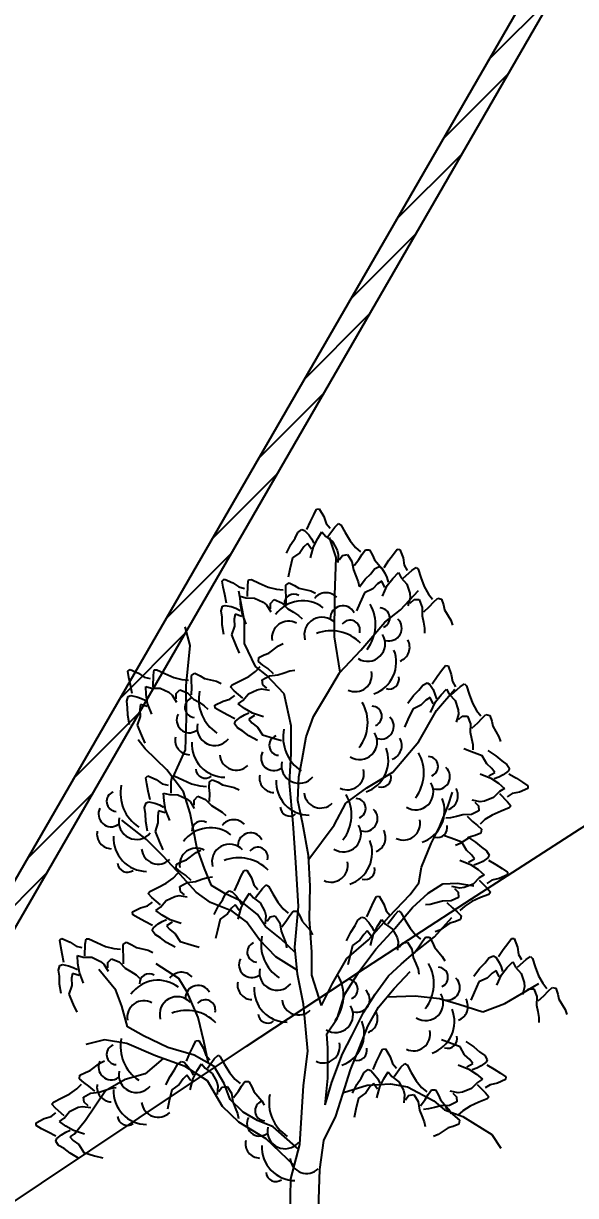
# Model space of a CAD drawing. Header units: millimetres. Extents: x 524954 to 526204, y 9523489 to 9524010.
# Drawn here: x 526016.75 to 526022.53, y 9523914.18 to 9523926.45 of the extents above; entities that cross this region are included whole.
import ezdxf

# ---------------------------------------------------------------- set-up
doc = ezdxf.new("R2010")
doc.units = ezdxf.units.MM
doc.linetypes.add('ACAD_ISO12W100', pattern=[21, 12, -3, 0, -3, 0, -3])
doc.linetypes.add('CACHE2', pattern=[4.7625, 3.175, -1.5875])
for name, color, linetype in [('Arbre', 34, 'ACAD_ISO12W100'), ('Cloture', 7, 'Continuous'), ('CN_10_00', 1, 'Continuous'), ('Murs', 1, 'Continuous'), ('Toponomie', 7, 'CACHE2')]:
    doc.layers.add(name, color=color, linetype=linetype)
doc.styles.get("Standard").update_dxf_attribs({"font": 'arial.ttf'})

# ---------------------------------------------------------------- blocks, each defined once
blk = doc.blocks.new('v088')
at = {"color": 3, "linetype": 'Continuous'}
for p, q in [((-0.069, 12.224), (-0.024, 12.318)), ((-0.024, 12.318), (0.016, 12.396)), ((0.016, 12.396), (0.055, 12.4)), ((0.055, 12.4), (0.118, 12.291)), ((0.118, 12.291), (0.152, 12.195)), ((-0.243, 12.069), (-0.188, 12.111)), ((-0.188, 12.111), (-0.15, 12.099)), ((-0.118, 12.113), (-0.069, 12.224)), ((0.152, 12.195), (0.207, 12.131)), ((0.175, 12.015), (0.272, 12.144)), ((0.272, 12.144), (0.324, 12.197)), ((0.324, 12.197), (0.356, 12.175)), ((0.356, 12.175), (0.415, 12.069)), ((-0.344, 11.901), (-0.283, 11.991)), ((-0.283, 11.991), (-0.243, 12.069)), ((-0.15, 12.099), (-0.092, 12.035)), ((-0.092, 12.035), (-0.054, 11.98)), ((-0.054, 11.98), (-0.022, 11.919)), ((-0.025, 11.872), (0.032, 11.984)), ((0.032, 11.984), (0.092, 12.078)), ((0.092, 12.078), (0.144, 12.013)), ((0.144, 12.013), (0.24, 11.942)), ((0.415, 12.069), (0.484, 11.953)), ((0.484, 11.953), (0.56, 11.862)), ((-0.403, 11.78), (-0.344, 11.901)), ((-0.217, 11.788), (-0.32, 11.714)), ((-0.162, 11.869), (-0.217, 11.788)), ((-0.112, 11.918), (-0.162, 11.869)), ((-0.054, 11.839), (-0.112, 11.918)), ((-0.066, 11.715), (-0.025, 11.872)), ((0.24, 11.942), (0.305, 11.825)), ((0.305, 11.825), (0.32, 11.765)), ((0.56, 11.862), (0.63, 11.801)), ((0.653, 11.766), (0.699, 11.829)), ((0.699, 11.829), (0.754, 11.828)), ((0.754, 11.828), (0.796, 11.754)), ((1.089, 11.768), (1.142, 11.837)), ((1.142, 11.837), (1.181, 11.833)), ((1.181, 11.833), (1.223, 11.714)), ((-0.32, 11.714), (-0.357, 11.558)), ((0.32, 11.765), (0.311, 11.65)), ((0.334, 11.69), (0.378, 11.749)), ((0.378, 11.749), (0.45, 11.762)), ((0.45, 11.762), (0.511, 11.664)), ((0.511, 11.664), (0.53, 11.547)), ((0.542, 11.608), (0.608, 11.694)), ((0.608, 11.694), (0.653, 11.766)), ((0.796, 11.754), (0.824, 11.689)), ((0.824, 11.689), (0.934, 11.561)), ((0.958, 11.583), (1.027, 11.683)), ((1.027, 11.683), (1.089, 11.768)), ((1.223, 11.714), (1.239, 11.614)), ((-0.357, 11.558), (-0.382, 11.444)), ((0.53, 11.547), (0.565, 11.463)), ((0.565, 11.463), (0.596, 11.383)), ((0.696, 11.418), (0.773, 11.494)), ((0.773, 11.494), (0.827, 11.564)), ((0.827, 11.564), (0.889, 11.595)), ((0.889, 11.595), (0.923, 11.575)), ((0.923, 11.575), (0.969, 11.502)), ((0.934, 11.561), (0.97, 11.497)), ((0.969, 11.502), (0.996, 11.441)), ((1.081, 11.429), (1.158, 11.51)), ((1.158, 11.51), (1.196, 11.437)), ((1.227, 11.433), (1.346, 11.541)), ((1.239, 11.614), (1.281, 11.541)), ((1.346, 11.541), (1.408, 11.583)), ((1.408, 11.583), (1.435, 11.556)), ((1.435, 11.556), (1.473, 11.441)), ((-1.299, 11.392), (-1.27, 11.417)), ((-1.285, 11.305), (-1.299, 11.392)), ((-1.266, 11.203), (-1.285, 11.305)), ((-1.27, 11.417), (-1.154, 11.366)), ((-1.154, 11.366), (-1.07, 11.309)), ((-1.07, 11.309), (-0.988, 11.29)), ((-0.947, 11.176), (-0.943, 11.337)), ((-0.943, 11.337), (-0.932, 11.411)), ((-0.932, 11.411), (-0.894, 11.412)), ((-0.894, 11.412), (-0.784, 11.361)), ((-0.784, 11.361), (-0.66, 11.307)), ((-0.66, 11.307), (-0.544, 11.278)), ((-0.413, 11.333), (-0.367, 11.365)), ((-0.413, 11.254), (-0.413, 11.333)), ((-0.367, 11.365), (-0.29, 11.329)), ((-0.29, 11.329), (-0.229, 11.292)), ((-0.229, 11.292), (-0.065, 11.254)), ((0.596, 11.383), (0.609, 11.315)), ((0.615, 11.31), (0.696, 11.418)), ((0.869, 11.352), (0.8, 11.283)), ((0.927, 11.391), (0.869, 11.352)), ((0.969, 11.302), (0.927, 11.391)), ((0.935, 11.183), (1.004, 11.329)), ((0.996, 11.441), (1.016, 11.375)), ((1.004, 11.329), (1.081, 11.429)), ((1.196, 11.437), (1.277, 11.348)), ((1.277, 11.348), (1.319, 11.221)), ((1.473, 11.441), (1.519, 11.314)), ((1.519, 11.314), (1.577, 11.21)), ((-1.241, 11.084), (-1.266, 11.203)), ((-1.05, 11.179), (-0.971, 11.157)), ((-1.044, 11.067), (-1.05, 11.179)), ((-0.971, 11.157), (-0.851, 11.155)), ((-0.851, 11.155), (-0.73, 11.098)), ((-0.626, 11.08), (-0.576, 11.133)), ((-0.576, 11.133), (-0.468, 11.09)), ((-0.544, 11.278), (-0.452, 11.27)), ((-0.408, 11.17), (-0.413, 11.254)), ((-0.41, 11.061), (-0.408, 11.17)), ((-0.065, 11.254), (0.001, 11.223)), ((0.685, 11.229), (0.619, 11.083)), ((0.8, 11.283), (0.685, 11.229)), ((1.323, 11.16), (1.292, 11.048)), ((1.319, 11.221), (1.323, 11.16)), ((1.323, 11.083), (1.377, 11.133)), ((1.377, 11.133), (1.45, 11.133)), ((1.45, 11.133), (1.492, 11.025)), ((1.577, 11.21), (1.635, 11.137)), ((1.65, 11.098), (1.708, 11.152)), ((1.708, 11.152), (1.762, 11.141)), ((1.762, 11.141), (1.789, 11.06)), ((-1.317, 10.975), (-1.297, 11.041)), ((-1.303, 10.889), (-1.317, 10.975)), ((-1.297, 11.041), (-1.259, 11.053)), ((-1.259, 11.053), (-1.174, 11.037)), ((-1.174, 11.037), (-1.111, 11.014)), ((-1.111, 11.014), (-1.05, 10.983)), ((-1.024, 10.943), (-1.044, 11.067)), ((-0.73, 11.098), (-0.682, 11.059)), ((-0.682, 11.059), (-0.622, 10.96)), ((-0.626, 11.006), (-0.626, 11.08)), ((-0.468, 11.09), (-0.384, 11.005)), ((-0.384, 11.005), (-0.307, 10.958)), ((0.619, 11.083), (0.573, 10.975)), ((1.492, 11.025), (1.489, 10.906)), ((1.512, 10.964), (1.592, 11.037)), ((1.592, 11.037), (1.65, 11.098)), ((1.789, 11.06), (1.804, 10.991)), ((1.804, 10.991), (1.889, 10.844)), ((-1.3, 10.78), (-1.303, 10.889)), ((-1.122, 10.929), (-1.134, 10.861)), ((-1.134, 10.861), (-1.131, 10.763)), ((-1.029, 10.899), (-1.122, 10.929)), ((-0.966, 10.792), (-1.024, 10.943)), ((-0.307, 10.958), (-0.234, 10.911)), ((-0.234, 10.911), (-0.184, 10.864)), ((1.489, 10.906), (1.508, 10.818)), ((1.508, 10.818), (1.523, 10.733)), ((1.889, 10.844), (1.912, 10.775)), ((-1.277, 10.647), (-1.3, 10.78)), ((-1.131, 10.763), (-1.171, 10.642)), ((-1.171, 10.642), (-1.109, 10.494)), ((1.523, 10.733), (1.523, 10.664)), ((-1.109, 10.494), (-1.063, 10.387)), ((-0.648, 10.385), (-0.514, 10.488)), ((-0.514, 10.488), (-0.448, 10.519)), ((-0.796, 10.268), (-0.791, 10.323)), ((-0.791, 10.323), (-0.715, 10.36)), ((-0.715, 10.36), (-0.648, 10.385)), ((-2.616, 10.132), (-2.587, 10.158)), ((-2.587, 10.158), (-2.471, 10.107)), ((-2.261, 10.077), (-2.249, 10.151)), ((-2.249, 10.151), (-2.211, 10.152)), ((-2.211, 10.152), (-2.101, 10.101)), ((-0.836, 10.131), (-0.771, 10.198)), ((-0.735, 10.218), (-0.796, 10.268)), ((-0.666, 10.169), (-0.735, 10.218)), ((-0.583, 10.098), (-0.666, 10.169)), ((-0.356, 10.14), (-0.287, 10.149)), ((1.762, 10.142), (1.816, 10.212)), ((1.816, 10.212), (1.854, 10.208)), ((1.854, 10.208), (1.896, 10.089)), ((-2.603, 10.046), (-2.616, 10.132)), ((-2.583, 9.943), (-2.603, 10.046)), ((-2.471, 10.107), (-2.388, 10.049)), ((-2.388, 10.049), (-2.306, 10.03)), ((-2.264, 9.917), (-2.261, 10.077)), ((-2.101, 10.101), (-1.977, 10.047)), ((-1.977, 10.047), (-1.862, 10.018)), ((-1.862, 10.018), (-1.769, 10.01)), ((-1.731, 9.995), (-1.73, 10.074)), ((-1.725, 9.911), (-1.731, 9.995)), ((-1.73, 10.074), (-1.685, 10.105)), ((-1.685, 10.105), (-1.608, 10.069)), ((-1.608, 10.069), (-1.547, 10.033)), ((-1.547, 10.033), (-1.382, 9.994)), ((-1.382, 9.994), (-1.316, 9.963)), ((-1.161, 9.945), (-1.051, 9.998)), ((-1.051, 9.998), (-0.931, 10.06)), ((-0.931, 10.06), (-0.836, 10.131)), ((-0.743, 10.015), (-0.642, 10.071)), ((-0.734, 9.943), (-0.743, 10.015)), ((-0.642, 10.071), (-0.523, 10.083)), ((-0.523, 10.083), (-0.438, 10.113)), ((-0.438, 10.113), (-0.356, 10.14)), ((1.631, 9.958), (1.7, 10.058)), ((1.7, 10.058), (1.762, 10.142)), ((1.896, 10.089), (1.912, 9.989)), ((1.912, 9.989), (1.954, 9.915)), ((-2.558, 9.824), (-2.583, 9.943)), ((-2.368, 9.919), (-2.288, 9.897)), ((-2.362, 9.808), (-2.368, 9.919)), ((-2.288, 9.897), (-2.168, 9.895)), ((-2.168, 9.895), (-2.047, 9.839)), ((-2.047, 9.839), (-2, 9.799)), ((-1.944, 9.746), (-1.943, 9.82)), ((-1.943, 9.82), (-1.893, 9.873)), ((-1.893, 9.873), (-1.786, 9.83)), ((-1.786, 9.83), (-1.702, 9.745)), ((-1.728, 9.802), (-1.725, 9.911)), ((-1.184, 9.915), (-1.161, 9.945)), ((-1.134, 9.859), (-1.184, 9.915)), ((-1.012, 9.755), (-1.134, 9.859)), ((-0.934, 9.816), (-0.814, 9.874)), ((-0.814, 9.874), (-0.753, 9.886)), ((-0.753, 9.886), (-0.639, 9.87)), ((-0.677, 9.896), (-0.734, 9.943)), ((1.369, 9.792), (1.446, 9.869)), ((1.446, 9.869), (1.5, 9.939)), ((1.5, 9.939), (1.562, 9.969)), ((1.562, 9.969), (1.596, 9.95)), ((1.596, 9.95), (1.643, 9.877)), ((1.643, 9.877), (1.669, 9.815)), ((1.754, 9.804), (1.831, 9.885)), ((1.831, 9.885), (1.869, 9.812)), ((1.9, 9.808), (2.019, 9.915)), ((2.019, 9.915), (2.081, 9.958)), ((2.081, 9.958), (2.108, 9.931)), ((2.108, 9.931), (2.146, 9.815)), ((-2.634, 9.715), (-2.614, 9.781)), ((-2.621, 9.629), (-2.634, 9.715)), ((-2.614, 9.781), (-2.576, 9.793)), ((-2.576, 9.793), (-2.492, 9.777)), ((-2.492, 9.777), (-2.428, 9.754)), ((-2.439, 9.669), (-2.451, 9.601)), ((-2.346, 9.639), (-2.439, 9.669)), ((-2.428, 9.754), (-2.368, 9.723)), ((-2.342, 9.683), (-2.362, 9.808)), ((-2.283, 9.532), (-2.342, 9.683)), ((-2, 9.799), (-1.94, 9.7)), ((-1.702, 9.745), (-1.624, 9.699)), ((-1.624, 9.699), (-1.552, 9.652)), ((-1.402, 9.657), (-1.289, 9.715)), ((-1.401, 9.619), (-1.402, 9.657)), ((-1.289, 9.715), (-1.192, 9.743)), ((-1.192, 9.743), (-1.125, 9.794)), ((-1.079, 9.676), (-1.011, 9.724)), ((-0.989, 9.611), (-1.079, 9.676)), ((-1.011, 9.724), (-0.934, 9.816)), ((1.289, 9.685), (1.369, 9.792)), ((1.473, 9.658), (1.358, 9.604)), ((1.542, 9.727), (1.473, 9.658)), ((1.6, 9.765), (1.542, 9.727)), ((1.643, 9.677), (1.6, 9.765)), ((1.608, 9.558), (1.677, 9.704)), ((1.669, 9.815), (1.689, 9.75)), ((1.677, 9.704), (1.754, 9.804)), ((1.869, 9.812), (1.95, 9.723)), ((1.95, 9.723), (1.993, 9.596)), ((2.146, 9.815), (2.193, 9.689)), ((2.193, 9.689), (2.25, 9.585)), ((-2.617, 9.52), (-2.621, 9.629)), ((-2.595, 9.387), (-2.617, 9.52)), ((-2.448, 9.503), (-2.488, 9.382)), ((-2.451, 9.601), (-2.448, 9.503)), ((-1.552, 9.652), (-1.502, 9.604)), ((-1.325, 9.574), (-1.401, 9.619)), ((-1.233, 9.524), (-1.325, 9.574)), ((-1.125, 9.469), (-1.233, 9.524)), ((-1.047, 9.49), (-0.989, 9.525)), ((-0.88, 9.547), (-0.989, 9.611)), ((-0.989, 9.525), (-0.927, 9.553)), ((-0.848, 9.516), (-0.931, 9.463)), ((-0.726, 9.498), (-0.88, 9.547)), ((1.358, 9.604), (1.292, 9.458)), ((1.996, 9.535), (1.966, 9.423)), ((1.993, 9.596), (1.996, 9.535)), ((1.996, 9.458), (2.05, 9.508)), ((2.05, 9.508), (2.123, 9.508)), ((2.123, 9.508), (2.166, 9.4)), ((2.25, 9.585), (2.308, 9.512)), ((2.323, 9.473), (2.381, 9.527)), ((2.381, 9.527), (2.435, 9.515)), ((2.435, 9.515), (2.462, 9.435)), ((-2.488, 9.382), (-2.427, 9.234)), ((-1.128, 9.398), (-1.113, 9.435)), ((-1.089, 9.341), (-1.128, 9.398)), ((-1.113, 9.435), (-1.047, 9.49)), ((-1.014, 9.297), (-1.089, 9.341)), ((-0.931, 9.463), (-0.885, 9.411)), ((-0.885, 9.411), (-0.807, 9.351)), ((-0.807, 9.351), (-0.739, 9.244)), ((1.292, 9.458), (1.246, 9.35)), ((2.166, 9.4), (2.162, 9.281)), ((2.185, 9.338), (2.266, 9.412)), ((2.266, 9.412), (2.323, 9.473)), ((2.462, 9.435), (2.477, 9.365)), ((2.477, 9.365), (2.562, 9.219)), ((-2.427, 9.234), (-2.38, 9.127)), ((-0.927, 9.231), (-1.014, 9.297)), ((-0.81, 9.165), (-0.927, 9.231)), ((-0.739, 9.244), (-0.586, 9.198)), ((-0.586, 9.198), (-0.473, 9.166)), ((2.162, 9.281), (2.181, 9.192)), ((2.181, 9.192), (2.196, 9.108)), ((2.562, 9.219), (2.585, 9.15)), ((2.18, 9.009), (2.07, 9.048)), ((2.33, 8.953), (2.18, 9.009)), ((2.196, 9.108), (2.196, 9.038)), ((2.406, 9.027), (2.519, 8.953)), ((2.391, 8.841), (2.33, 8.953)), ((2.465, 8.776), (2.391, 8.841)), ((2.519, 8.953), (2.601, 8.881)), ((2.601, 8.881), (2.673, 8.832)), ((2.3, 8.701), (2.45, 8.641)), ((2.421, 8.673), (2.507, 8.721)), ((2.507, 8.721), (2.465, 8.776)), ((2.621, 8.686), (2.561, 8.655)), ((2.691, 8.737), (2.621, 8.686)), ((2.673, 8.832), (2.708, 8.773)), ((2.708, 8.773), (2.691, 8.737)), ((2.701, 8.703), (2.805, 8.64)), ((-2.366, 8.647), (-2.337, 8.672)), ((-2.353, 8.56), (-2.366, 8.647)), ((-2.333, 8.457), (-2.353, 8.56)), ((-2.337, 8.672), (-2.221, 8.621)), ((-2.221, 8.621), (-2.138, 8.563)), ((-2.138, 8.563), (-2.056, 8.544)), ((-2.014, 8.431), (-2.011, 8.592)), ((-2.011, 8.592), (-1.999, 8.665)), ((-1.999, 8.665), (-1.961, 8.666)), ((-1.961, 8.666), (-1.851, 8.615)), ((-1.851, 8.615), (-1.727, 8.562)), ((-1.727, 8.562), (-1.612, 8.532)), ((-1.612, 8.532), (-1.519, 8.524)), ((-1.481, 8.509), (-1.48, 8.588)), ((-1.475, 8.425), (-1.481, 8.509)), ((-1.48, 8.588), (-1.435, 8.619)), ((-1.435, 8.619), (-1.357, 8.583)), ((-1.357, 8.583), (-1.297, 8.547)), ((-1.297, 8.547), (-1.132, 8.508)), ((2.45, 8.641), (2.555, 8.57)), ((2.561, 8.655), (2.497, 8.632)), ((2.555, 8.57), (2.64, 8.498)), ((2.805, 8.64), (2.893, 8.584)), ((2.893, 8.584), (2.966, 8.534)), ((2.966, 8.534), (2.964, 8.496)), ((-2.308, 8.338), (-2.333, 8.457)), ((-2.118, 8.433), (-2.038, 8.411)), ((-2.112, 8.322), (-2.118, 8.433)), ((-2.038, 8.411), (-1.918, 8.409)), ((-1.918, 8.409), (-1.797, 8.353)), ((-1.797, 8.353), (-1.75, 8.313)), ((-1.693, 8.334), (-1.643, 8.387)), ((-1.643, 8.387), (-1.536, 8.344)), ((-1.478, 8.316), (-1.475, 8.425)), ((-1.132, 8.508), (-1.066, 8.477)), ((2.487, 8.369), (2.362, 8.319)), ((2.57, 8.455), (2.487, 8.369)), ((2.568, 8.425), (2.683, 8.312)), ((2.64, 8.498), (2.57, 8.455)), ((2.749, 8.424), (2.679, 8.378)), ((2.848, 8.446), (2.749, 8.424)), ((2.964, 8.496), (2.848, 8.446)), ((-2.384, 8.23), (-2.364, 8.296)), ((-2.371, 8.143), (-2.384, 8.23)), ((-2.364, 8.296), (-2.326, 8.308)), ((-2.326, 8.308), (-2.242, 8.291)), ((-2.242, 8.291), (-2.178, 8.268)), ((-2.189, 8.184), (-2.201, 8.115)), ((-2.096, 8.154), (-2.189, 8.184)), ((-2.178, 8.268), (-2.118, 8.237)), ((-2.092, 8.197), (-2.112, 8.322)), ((-2.033, 8.047), (-2.092, 8.197)), ((-1.75, 8.313), (-1.69, 8.215)), ((-1.694, 8.261), (-1.693, 8.334)), ((-1.536, 8.344), (-1.452, 8.259)), ((-1.452, 8.259), (-1.374, 8.213)), ((-1.374, 8.213), (-1.302, 8.166)), ((2.282, 8.183), (2.178, 8.134)), ((2.301, 8.311), (2.188, 8.335)), ((2.225, 8.306), (2.278, 8.256)), ((2.278, 8.256), (2.282, 8.183)), ((2.362, 8.319), (2.301, 8.311)), ((2.704, 8.225), (2.591, 8.179)), ((2.683, 8.312), (2.729, 8.254)), ((2.729, 8.254), (2.704, 8.225)), ((-2.367, 8.034), (-2.371, 8.143)), ((-2.345, 7.902), (-2.367, 8.034)), ((-2.201, 8.115), (-2.198, 8.017)), ((-1.302, 8.166), (-1.252, 8.118)), ((1.888, 8.085), (1.819, 8.08)), ((1.971, 8.105), (1.888, 8.085)), ((2.058, 8.13), (1.971, 8.105)), ((2.178, 8.134), (2.058, 8.13)), ((2.117, 8.111), (2.195, 8.035)), ((2.195, 8.035), (2.261, 7.981)), ((2.367, 8.061), (2.298, 7.999)), ((2.467, 8.125), (2.367, 8.061)), ((2.591, 8.179), (2.467, 8.125)), ((-2.198, 8.017), (-2.238, 7.897)), ((-2.238, 7.897), (-2.177, 7.749)), ((2.31, 7.872), (2.231, 7.841)), ((2.261, 7.981), (2.318, 7.927)), ((2.318, 7.927), (2.31, 7.872)), ((-2.177, 7.749), (-2.13, 7.641)), ((1.896, 7.802), (1.786, 7.841)), ((2.046, 7.746), (1.896, 7.802)), ((2.022, 7.727), (1.955, 7.7)), ((2.163, 7.821), (2.022, 7.727)), ((2.107, 7.634), (2.046, 7.746)), ((2.123, 7.82), (2.235, 7.746)), ((2.231, 7.841), (2.163, 7.821)), ((2.235, 7.746), (2.317, 7.675)), ((-1.797, 7.5), (-1.663, 7.603)), ((-1.663, 7.603), (-1.598, 7.634)), ((2.181, 7.57), (2.107, 7.634)), ((2.223, 7.514), (2.181, 7.57)), ((2.317, 7.675), (2.389, 7.625)), ((2.407, 7.53), (2.337, 7.479)), ((2.389, 7.625), (2.424, 7.566)), ((2.424, 7.566), (2.407, 7.53)), ((-1.945, 7.383), (-1.94, 7.438)), ((-1.884, 7.333), (-1.945, 7.383)), ((-1.94, 7.438), (-1.864, 7.475)), ((-1.864, 7.475), (-1.797, 7.5)), ((2.016, 7.494), (2.166, 7.434)), ((2.137, 7.467), (2.223, 7.514)), ((2.166, 7.434), (2.271, 7.363)), ((2.277, 7.448), (2.213, 7.425)), ((2.337, 7.479), (2.277, 7.448)), ((2.417, 7.496), (2.521, 7.433)), ((2.521, 7.433), (2.609, 7.377)), ((2.609, 7.377), (2.682, 7.328)), ((-2.081, 7.175), (-1.985, 7.246)), ((-1.985, 7.246), (-1.92, 7.313)), ((-1.815, 7.284), (-1.884, 7.333)), ((-1.732, 7.213), (-1.815, 7.284)), ((-1.672, 7.198), (-1.587, 7.228)), ((-1.587, 7.228), (-1.505, 7.255)), ((-1.505, 7.255), (-1.436, 7.264)), ((-1.078, 7.18), (-1.034, 7.275)), ((-1.034, 7.275), (-0.994, 7.353)), ((-0.994, 7.353), (-0.955, 7.356)), ((-0.955, 7.356), (-0.891, 7.247)), ((-0.891, 7.247), (-0.858, 7.151)), ((2.286, 7.249), (2.203, 7.162)), ((2.271, 7.363), (2.357, 7.292)), ((2.284, 7.218), (2.399, 7.105)), ((2.357, 7.292), (2.286, 7.249)), ((2.465, 7.218), (2.395, 7.171)), ((2.564, 7.239), (2.465, 7.218)), ((2.68, 7.289), (2.564, 7.239)), ((2.682, 7.328), (2.68, 7.289)), ((-2.333, 7.03), (-2.31, 7.06)), ((-2.31, 7.06), (-2.2, 7.113)), ((-2.2, 7.113), (-2.081, 7.175)), ((-1.892, 7.13), (-1.791, 7.186)), ((-1.883, 7.058), (-1.892, 7.13)), ((-1.826, 7.011), (-1.883, 7.058)), ((-1.791, 7.186), (-1.672, 7.198)), ((-1.253, 7.025), (-1.198, 7.067)), ((-1.198, 7.067), (-1.16, 7.055)), ((-1.16, 7.055), (-1.101, 6.992)), ((-1.128, 7.069), (-1.078, 7.18)), ((-0.858, 7.151), (-0.802, 7.088)), ((-0.835, 6.972), (-0.738, 7.1)), ((-0.738, 7.1), (-0.686, 7.153)), ((-0.686, 7.153), (-0.654, 7.131)), ((-0.654, 7.131), (-0.595, 7.025)), ((2.018, 7.104), (1.904, 7.128)), ((1.941, 7.1), (1.994, 7.049)), ((1.994, 7.049), (1.999, 6.976)), ((2.079, 7.112), (2.018, 7.104)), ((2.203, 7.162), (2.079, 7.112)), ((2.399, 7.105), (2.445, 7.047)), ((2.445, 7.047), (2.42, 7.018)), ((-2.342, 6.858), (-2.275, 6.909)), ((-2.283, 6.974), (-2.333, 7.03)), ((-2.161, 6.87), (-2.283, 6.974)), ((-2.161, 6.839), (-2.083, 6.931)), ((-2.083, 6.931), (-1.963, 6.989)), ((-1.963, 6.989), (-1.902, 7.001)), ((-1.902, 7.001), (-1.788, 6.985)), ((-1.354, 6.857), (-1.293, 6.947)), ((-1.293, 6.947), (-1.253, 7.025)), ((-1.122, 6.874), (-1.172, 6.826)), ((-1.064, 6.795), (-1.122, 6.874)), ((-1.101, 6.992), (-1.063, 6.936)), ((-1.063, 6.936), (-1.032, 6.875)), ((-1.035, 6.828), (-0.978, 6.941)), ((-0.978, 6.941), (-0.918, 7.034)), ((-0.918, 7.034), (-0.866, 6.97)), ((-0.866, 6.97), (-0.77, 6.898)), ((-0.77, 6.898), (-0.705, 6.781)), ((-0.595, 7.025), (-0.526, 6.909)), ((-0.526, 6.909), (-0.45, 6.818)), ((0.768, 6.815), (0.813, 6.909)), ((0.813, 6.909), (0.853, 6.987)), ((0.853, 6.987), (0.891, 6.991)), ((0.891, 6.991), (0.955, 6.881)), ((0.955, 6.881), (0.989, 6.786)), ((1.604, 6.878), (1.535, 6.874)), ((1.688, 6.899), (1.604, 6.878)), ((1.775, 6.923), (1.688, 6.899)), ((1.894, 6.927), (1.775, 6.923)), ((1.834, 6.904), (1.912, 6.828)), ((1.999, 6.976), (1.894, 6.927)), ((2.184, 6.918), (2.084, 6.854)), ((2.307, 6.972), (2.184, 6.918)), ((2.42, 7.018), (2.307, 6.972)), ((-2.551, 6.772), (-2.439, 6.83)), ((-2.55, 6.734), (-2.551, 6.772)), ((-2.475, 6.689), (-2.55, 6.734)), ((-2.439, 6.83), (-2.342, 6.858)), ((-2.228, 6.791), (-2.161, 6.839)), ((-2.138, 6.726), (-2.228, 6.791)), ((-2.029, 6.662), (-2.138, 6.726)), ((-1.413, 6.737), (-1.354, 6.857)), ((-1.227, 6.745), (-1.33, 6.67)), ((-1.172, 6.826), (-1.227, 6.745)), ((-1.076, 6.671), (-1.035, 6.828)), ((-0.705, 6.781), (-0.69, 6.721)), ((-0.69, 6.721), (-0.699, 6.606)), ((-0.632, 6.705), (-0.56, 6.719)), ((-0.56, 6.719), (-0.498, 6.621)), ((-0.45, 6.818), (-0.379, 6.757)), ((-0.402, 6.651), (-0.357, 6.722)), ((-0.357, 6.722), (-0.31, 6.785)), ((-0.31, 6.785), (-0.255, 6.784)), ((-0.255, 6.784), (-0.214, 6.71)), ((-0.214, 6.71), (-0.186, 6.645)), ((0.719, 6.703), (0.768, 6.815)), ((0.989, 6.786), (1.044, 6.722)), ((1.011, 6.606), (1.108, 6.734)), ((1.108, 6.734), (1.161, 6.787)), ((1.161, 6.787), (1.192, 6.766)), ((1.192, 6.766), (1.252, 6.66)), ((1.912, 6.828), (1.977, 6.774)), ((1.977, 6.774), (2.034, 6.72)), ((2.084, 6.854), (2.014, 6.792)), ((2.034, 6.72), (2.026, 6.666)), ((-2.383, 6.639), (-2.475, 6.689)), ((-2.274, 6.584), (-2.383, 6.639)), ((-2.277, 6.513), (-2.262, 6.55)), ((-2.262, 6.55), (-2.196, 6.606)), ((-2.196, 6.606), (-2.138, 6.64)), ((-2.138, 6.64), (-2.076, 6.668)), ((-1.998, 6.632), (-2.08, 6.578)), ((-2.08, 6.578), (-2.034, 6.526)), ((-1.875, 6.613), (-2.029, 6.662)), ((-1.33, 6.67), (-1.367, 6.514)), ((-0.675, 6.646), (-0.632, 6.705)), ((-0.498, 6.621), (-0.48, 6.503)), ((-0.468, 6.564), (-0.402, 6.651)), ((-0.186, 6.645), (-0.075, 6.517)), ((0.493, 6.492), (0.554, 6.582)), ((0.554, 6.582), (0.594, 6.66)), ((0.594, 6.66), (0.649, 6.702)), ((0.649, 6.702), (0.686, 6.689)), ((0.686, 6.689), (0.745, 6.626)), ((0.745, 6.626), (0.783, 6.571)), ((0.783, 6.571), (0.814, 6.51)), ((0.811, 6.463), (0.868, 6.575)), ((0.868, 6.575), (0.929, 6.669)), ((0.929, 6.669), (0.98, 6.604)), ((0.98, 6.604), (1.076, 6.532)), ((1.252, 6.66), (1.321, 6.544)), ((1.879, 6.614), (1.738, 6.52)), ((1.947, 6.634), (1.879, 6.614)), ((2.026, 6.666), (1.947, 6.634)), ((-3.568, 6.377), (-3.539, 6.402)), ((-3.539, 6.402), (-3.423, 6.351)), ((-3.213, 6.322), (-3.201, 6.396)), ((-3.201, 6.396), (-3.163, 6.397)), ((-3.163, 6.397), (-3.053, 6.346)), ((-2.238, 6.456), (-2.277, 6.513)), ((-2.163, 6.412), (-2.238, 6.456)), ((-2.076, 6.346), (-2.163, 6.412)), ((-2.034, 6.526), (-1.957, 6.466)), ((-1.957, 6.466), (-1.888, 6.359)), ((-1.367, 6.514), (-1.392, 6.4)), ((-0.48, 6.503), (-0.444, 6.419)), ((-0.444, 6.419), (-0.414, 6.339)), ((-0.075, 6.517), (-0.04, 6.453)), ((0.433, 6.371), (0.493, 6.492)), ((0.675, 6.46), (0.62, 6.379)), ((0.724, 6.509), (0.675, 6.46)), ((0.782, 6.43), (0.724, 6.509)), ((0.771, 6.306), (0.811, 6.463)), ((1.076, 6.532), (1.141, 6.416)), ((1.141, 6.416), (1.157, 6.356)), ((1.321, 6.544), (1.397, 6.452)), ((1.397, 6.452), (1.467, 6.391)), ((1.489, 6.356), (1.536, 6.42)), ((1.536, 6.42), (1.591, 6.419)), ((1.591, 6.419), (1.633, 6.344)), ((1.738, 6.52), (1.671, 6.493)), ((2.685, 6.334), (2.739, 6.404)), ((2.739, 6.404), (2.777, 6.4)), ((2.777, 6.4), (2.82, 6.28)), ((-3.555, 6.29), (-3.568, 6.377)), ((-3.535, 6.188), (-3.555, 6.29)), ((-3.423, 6.351), (-3.34, 6.294)), ((-3.34, 6.294), (-3.258, 6.275)), ((-3.216, 6.161), (-3.213, 6.322)), ((-3.053, 6.346), (-2.929, 6.292)), ((-2.929, 6.292), (-2.814, 6.263)), ((-2.814, 6.263), (-2.721, 6.255)), ((-2.683, 6.24), (-2.682, 6.318)), ((-2.677, 6.155), (-2.683, 6.24)), ((-2.682, 6.318), (-2.637, 6.35)), ((-2.637, 6.35), (-2.56, 6.314)), ((-2.56, 6.314), (-2.499, 6.278)), ((-2.499, 6.278), (-2.334, 6.239)), ((-2.334, 6.239), (-2.268, 6.208)), ((-1.959, 6.28), (-2.076, 6.346)), ((-1.888, 6.359), (-1.735, 6.313)), ((-1.735, 6.313), (-1.622, 6.281)), ((-0.414, 6.339), (-0.401, 6.271)), ((0.516, 6.305), (0.479, 6.149)), ((0.62, 6.379), (0.516, 6.305)), ((1.157, 6.356), (1.147, 6.241)), ((1.171, 6.28), (1.215, 6.339)), ((1.215, 6.339), (1.286, 6.353)), ((1.286, 6.353), (1.348, 6.255)), ((1.348, 6.255), (1.367, 6.137)), ((1.378, 6.198), (1.444, 6.285)), ((1.444, 6.285), (1.489, 6.356)), ((1.633, 6.344), (1.661, 6.279)), ((1.661, 6.279), (1.771, 6.151)), ((2.554, 6.15), (2.623, 6.25)), ((2.623, 6.25), (2.685, 6.334)), ((2.82, 6.28), (2.835, 6.18)), ((-3.51, 6.069), (-3.535, 6.188)), ((-3.32, 6.164), (-3.24, 6.142)), ((-3.314, 6.053), (-3.32, 6.164)), ((-3.24, 6.142), (-3.121, 6.14)), ((-3.121, 6.14), (-2.999, 6.083)), ((-2.999, 6.083), (-2.952, 6.044)), ((-2.896, 5.991), (-2.895, 6.065)), ((-2.895, 6.065), (-2.845, 6.118)), ((-2.845, 6.118), (-2.738, 6.075)), ((-2.738, 6.075), (-2.654, 5.99)), ((-2.68, 6.046), (-2.677, 6.155)), ((0.479, 6.149), (0.454, 6.035)), ((1.367, 6.137), (1.402, 6.054)), ((1.771, 6.151), (1.807, 6.088)), ((2.293, 5.984), (2.37, 6.061)), ((2.37, 6.061), (2.423, 6.13)), ((2.423, 6.13), (2.485, 6.161)), ((2.485, 6.161), (2.52, 6.142)), ((2.52, 6.142), (2.566, 6.069)), ((2.566, 6.069), (2.593, 6.007)), ((2.677, 5.996), (2.754, 6.077)), ((2.754, 6.077), (2.793, 6.004)), ((2.823, 6), (2.943, 6.107)), ((2.835, 6.18), (2.877, 6.107)), ((2.943, 6.107), (3.004, 6.15)), ((3.004, 6.15), (3.031, 6.123)), ((3.031, 6.123), (3.07, 6.007)), ((-3.586, 5.96), (-3.566, 6.026)), ((-3.573, 5.874), (-3.586, 5.96)), ((-3.566, 6.026), (-3.528, 6.038)), ((-3.528, 6.038), (-3.444, 6.022)), ((-3.444, 6.022), (-3.38, 5.999)), ((-3.392, 5.914), (-3.403, 5.846)), ((-3.298, 5.884), (-3.392, 5.914)), ((-3.38, 5.999), (-3.32, 5.968)), ((-3.294, 5.928), (-3.314, 6.053)), ((-3.235, 5.777), (-3.294, 5.928)), ((-2.952, 6.044), (-2.892, 5.945)), ((-2.654, 5.99), (-2.576, 5.943)), ((-2.576, 5.943), (-2.504, 5.896)), ((-2.504, 5.896), (-2.454, 5.849)), ((1.402, 6.054), (1.433, 5.974)), ((1.433, 5.974), (1.446, 5.906)), ((2.212, 5.877), (2.293, 5.984)), ((2.466, 5.919), (2.396, 5.85)), ((2.523, 5.957), (2.466, 5.919)), ((2.566, 5.869), (2.523, 5.957)), ((2.531, 5.75), (2.6, 5.896)), ((2.593, 6.007), (2.612, 5.942)), ((2.6, 5.896), (2.677, 5.996)), ((2.793, 6.004), (2.873, 5.915)), ((2.873, 5.915), (2.916, 5.788)), ((3.07, 6.007), (3.116, 5.88)), ((-3.57, 5.765), (-3.573, 5.874)), ((-3.547, 5.632), (-3.57, 5.765)), ((-3.4, 5.748), (-3.44, 5.627)), ((-3.403, 5.846), (-3.4, 5.748)), ((2.281, 5.796), (2.216, 5.65)), ((2.396, 5.85), (2.281, 5.796)), ((2.916, 5.788), (2.92, 5.727)), ((3.116, 5.88), (3.173, 5.777)), ((3.173, 5.777), (3.231, 5.703)), ((-3.44, 5.627), (-3.379, 5.479)), ((2.216, 5.65), (2.169, 5.542)), ((2.92, 5.727), (2.889, 5.615)), ((2.92, 5.65), (2.973, 5.7)), ((2.973, 5.7), (3.047, 5.7)), ((3.047, 5.7), (3.089, 5.592)), ((3.089, 5.592), (3.085, 5.473)), ((3.108, 5.53), (3.189, 5.603)), ((3.189, 5.603), (3.247, 5.665)), ((3.247, 5.665), (3.304, 5.719)), ((3.304, 5.719), (3.358, 5.707)), ((3.358, 5.707), (3.385, 5.627)), ((3.385, 5.627), (3.4, 5.557)), ((-3.379, 5.479), (-3.332, 5.372)), ((3.085, 5.473), (3.104, 5.384)), ((3.4, 5.557), (3.485, 5.411)), ((3.485, 5.411), (3.508, 5.342)), ((3.104, 5.384), (3.12, 5.3)), ((3.12, 5.3), (3.12, 5.23)), ((-1.707, 4.895), (-1.667, 4.973)), ((-1.667, 4.973), (-1.628, 4.976)), ((-1.628, 4.976), (-1.564, 4.867)), ((1.872, 4.946), (1.762, 4.985)), ((2.022, 4.89), (1.872, 4.946)), ((2.099, 4.964), (2.211, 4.89)), ((-1.801, 4.689), (-1.751, 4.8)), ((-1.751, 4.8), (-1.707, 4.895)), ((-1.564, 4.867), (-1.531, 4.771)), ((-1.531, 4.771), (-1.475, 4.707)), ((-1.411, 4.72), (-1.359, 4.773)), ((-1.359, 4.773), (-1.327, 4.751)), ((-1.327, 4.751), (-1.268, 4.645)), ((0.855, 4.685), (0.899, 4.779)), ((0.899, 4.779), (0.939, 4.857)), ((0.939, 4.857), (0.978, 4.861)), ((0.978, 4.861), (1.042, 4.751)), ((1.042, 4.751), (1.075, 4.656)), ((2.083, 4.778), (2.022, 4.89)), ((2.157, 4.714), (2.083, 4.778)), ((2.211, 4.89), (2.293, 4.818)), ((2.293, 4.818), (2.365, 4.769)), ((2.365, 4.769), (2.4, 4.71)), ((-3.143, 4.557), (-3.01, 4.66)), ((-3.01, 4.66), (-2.944, 4.692)), ((-1.966, 4.567), (-1.926, 4.645)), ((-1.926, 4.645), (-1.871, 4.687)), ((-1.871, 4.687), (-1.833, 4.675)), ((-1.833, 4.675), (-1.774, 4.612)), ((-1.774, 4.612), (-1.736, 4.556)), ((-1.651, 4.561), (-1.591, 4.654)), ((-1.591, 4.654), (-1.539, 4.59)), ((-1.539, 4.59), (-1.443, 4.518)), ((-1.508, 4.592), (-1.411, 4.72)), ((-1.268, 4.645), (-1.199, 4.529)), ((0.805, 4.573), (0.855, 4.685)), ((1.075, 4.656), (1.131, 4.592)), ((1.098, 4.476), (1.195, 4.604)), ((1.195, 4.604), (1.247, 4.657)), ((1.247, 4.657), (1.279, 4.636)), ((1.279, 4.636), (1.338, 4.53)), ((1.992, 4.638), (2.142, 4.578)), ((2.113, 4.611), (2.199, 4.658)), ((2.199, 4.658), (2.157, 4.714)), ((2.253, 4.592), (2.189, 4.569)), ((2.313, 4.623), (2.253, 4.592)), ((2.383, 4.674), (2.313, 4.623)), ((2.4, 4.71), (2.383, 4.674)), ((2.393, 4.64), (2.497, 4.577)), ((-3.291, 4.441), (-3.287, 4.496)), ((-3.23, 4.39), (-3.291, 4.441)), ((-3.287, 4.496), (-3.21, 4.533)), ((-3.21, 4.533), (-3.143, 4.557)), ((-2.086, 4.357), (-2.027, 4.477)), ((-2.027, 4.477), (-1.966, 4.567)), ((-1.845, 4.445), (-1.9, 4.365)), ((-1.795, 4.494), (-1.845, 4.445)), ((-1.737, 4.415), (-1.795, 4.494)), ((-1.749, 4.291), (-1.708, 4.448)), ((-1.736, 4.556), (-1.705, 4.495)), ((-1.708, 4.448), (-1.651, 4.561)), ((-1.443, 4.518), (-1.378, 4.401)), ((-1.199, 4.529), (-1.123, 4.438)), ((-1.123, 4.438), (-1.052, 4.377)), ((0.579, 4.362), (0.64, 4.452)), ((0.64, 4.452), (0.68, 4.53)), ((0.68, 4.53), (0.735, 4.572)), ((0.735, 4.572), (0.773, 4.559)), ((0.773, 4.559), (0.832, 4.496)), ((0.832, 4.496), (0.87, 4.441)), ((0.87, 4.441), (0.901, 4.38)), ((0.898, 4.333), (0.955, 4.445)), ((0.955, 4.445), (1.015, 4.539)), ((1.015, 4.539), (1.067, 4.474)), ((1.067, 4.474), (1.163, 4.402)), ((1.338, 4.53), (1.407, 4.414)), ((2.142, 4.578), (2.247, 4.507)), ((2.247, 4.507), (2.332, 4.436)), ((2.332, 4.436), (2.262, 4.393)), ((2.497, 4.577), (2.585, 4.521)), ((2.656, 4.433), (2.54, 4.383)), ((2.585, 4.521), (2.658, 4.472)), ((2.658, 4.472), (2.656, 4.433)), ((-3.427, 4.233), (-3.331, 4.304)), ((-3.331, 4.304), (-3.266, 4.37)), ((-3.162, 4.341), (-3.23, 4.39)), ((-3.079, 4.271), (-3.162, 4.341)), ((-3.137, 4.244), (-3.019, 4.255)), ((-3.019, 4.255), (-2.933, 4.286)), ((-2.933, 4.286), (-2.851, 4.312)), ((-2.851, 4.312), (-2.783, 4.321)), ((-2.003, 4.29), (-2.04, 4.134)), ((-1.9, 4.365), (-2.003, 4.29)), ((-1.378, 4.401), (-1.363, 4.341)), ((-1.363, 4.341), (-1.372, 4.226)), ((-1.349, 4.266), (-1.305, 4.325)), ((-1.305, 4.325), (-1.233, 4.338)), ((-1.233, 4.338), (-1.171, 4.241)), ((-1.141, 4.184), (-1.075, 4.271)), ((-1.075, 4.271), (-1.03, 4.342)), ((-1.03, 4.342), (-0.984, 4.405)), ((-0.984, 4.405), (-0.928, 4.404)), ((-0.928, 4.404), (-0.887, 4.33)), ((-0.887, 4.33), (-0.859, 4.265)), ((-0.859, 4.265), (-0.748, 4.137)), ((0.52, 4.241), (0.579, 4.362)), ((0.761, 4.33), (0.706, 4.249)), ((0.811, 4.379), (0.761, 4.33)), ((0.869, 4.3), (0.811, 4.379)), ((0.857, 4.176), (0.898, 4.333)), ((1.163, 4.402), (1.228, 4.286)), ((1.228, 4.286), (1.243, 4.226)), ((1.407, 4.414), (1.483, 4.322)), ((1.483, 4.322), (1.554, 4.261)), ((1.576, 4.226), (1.623, 4.29)), ((1.623, 4.29), (1.678, 4.289)), ((1.678, 4.289), (1.719, 4.214)), ((1.994, 4.248), (1.88, 4.272)), ((2.055, 4.256), (1.994, 4.248)), ((2.179, 4.306), (2.055, 4.256)), ((2.262, 4.393), (2.179, 4.306)), ((2.26, 4.362), (2.375, 4.249)), ((2.441, 4.361), (2.371, 4.315)), ((2.54, 4.383), (2.441, 4.361)), ((-3.679, 4.087), (-3.656, 4.117)), ((-3.656, 4.117), (-3.547, 4.171)), ((-3.547, 4.171), (-3.427, 4.233)), ((-3.239, 4.188), (-3.137, 4.244)), ((-3.229, 4.115), (-3.239, 4.188)), ((-3.172, 4.068), (-3.229, 4.115)), ((-2.04, 4.134), (-2.065, 4.02)), ((-1.171, 4.241), (-1.153, 4.123)), ((-1.153, 4.123), (-1.118, 4.039)), ((-0.748, 4.137), (-0.713, 4.073)), ((0.603, 4.175), (0.566, 4.019)), ((0.706, 4.249), (0.603, 4.175)), ((1.243, 4.226), (1.234, 4.11)), ((1.258, 4.15), (1.301, 4.209)), ((1.301, 4.209), (1.373, 4.223)), ((1.373, 4.223), (1.435, 4.125)), ((1.435, 4.125), (1.453, 4.007)), ((1.465, 4.068), (1.531, 4.155)), ((1.531, 4.155), (1.576, 4.226)), ((1.719, 4.214), (1.747, 4.149)), ((1.747, 4.149), (1.858, 4.021)), ((1.975, 4.12), (1.87, 4.071)), ((1.917, 4.244), (1.97, 4.193)), ((1.97, 4.193), (1.975, 4.12)), ((2.283, 4.116), (2.16, 4.062)), ((2.396, 4.162), (2.283, 4.116)), ((2.375, 4.249), (2.421, 4.191)), ((2.421, 4.191), (2.396, 4.162)), ((-3.688, 3.915), (-3.621, 3.967)), ((-3.629, 4.032), (-3.679, 4.087)), ((-3.507, 3.927), (-3.629, 4.032)), ((-3.507, 3.896), (-3.43, 3.988)), ((-3.43, 3.988), (-3.309, 4.046)), ((-3.309, 4.046), (-3.249, 4.058)), ((-3.249, 4.058), (-3.134, 4.042)), ((-1.118, 4.039), (-1.087, 3.959)), ((-1.087, 3.959), (-1.074, 3.891)), ((0.566, 4.019), (0.541, 3.904)), ((1.453, 4.007), (1.488, 3.924)), ((1.58, 4.022), (1.511, 4.017)), ((1.664, 4.043), (1.58, 4.022)), ((1.751, 4.067), (1.664, 4.043)), ((1.87, 4.071), (1.751, 4.067)), ((1.81, 4.048), (1.888, 3.972)), ((1.858, 4.021), (1.893, 3.958)), ((1.888, 3.972), (1.953, 3.918)), ((2.059, 3.998), (1.99, 3.936)), ((2.16, 4.062), (2.059, 3.998)), ((-3.898, 3.83), (-3.785, 3.887)), ((-3.897, 3.791), (-3.898, 3.83)), ((-3.821, 3.747), (-3.897, 3.791)), ((-3.785, 3.887), (-3.688, 3.915)), ((-3.574, 3.849), (-3.507, 3.896)), ((-3.484, 3.783), (-3.574, 3.849)), ((-3.375, 3.72), (-3.484, 3.783)), ((1.488, 3.924), (1.519, 3.844)), ((1.519, 3.844), (1.532, 3.776)), ((1.923, 3.778), (1.855, 3.758)), ((2.002, 3.81), (1.923, 3.778)), ((1.953, 3.918), (2.01, 3.864)), ((2.01, 3.864), (2.002, 3.81)), ((-3.729, 3.697), (-3.821, 3.747)), ((-3.621, 3.641), (-3.729, 3.697)), ((-3.623, 3.571), (-3.609, 3.608)), ((-3.609, 3.608), (-3.542, 3.663)), ((-3.542, 3.663), (-3.485, 3.698)), ((-3.485, 3.698), (-3.422, 3.725)), ((-3.344, 3.689), (-3.426, 3.635)), ((-3.426, 3.635), (-3.38, 3.583)), ((-3.221, 3.67), (-3.375, 3.72)), ((1.714, 3.664), (1.647, 3.637)), ((1.855, 3.758), (1.714, 3.664)), ((-3.585, 3.514), (-3.623, 3.571)), ((-3.509, 3.469), (-3.585, 3.514)), ((-3.423, 3.403), (-3.509, 3.469)), ((-3.38, 3.583), (-3.303, 3.524)), ((-3.303, 3.524), (-3.234, 3.416)), ((-3.306, 3.337), (-3.423, 3.403)), ((-3.234, 3.416), (-3.081, 3.37)), ((-3.081, 3.37), (-2.968, 3.339))]:
    blk.add_line(p, q, dxfattribs=at)
at = {"linetype": 'Continuous'}
for p, q in [((0.29, 11.722), (0.197, 12)), ((0.27, 11.193), (0.29, 11.722)), ((-0.991, 10.831), (-1.069, 11.252)), ((0.269, 10.614), (0.27, 11.193)), ((1.188, 10.988), (1.437, 11.261)), ((0.968, 10.816), (1.188, 10.988)), ((-0.991, 10.52), (-0.991, 10.831)), ((0.634, 10.429), (0.968, 10.816)), ((-1.749, 10.491), (-1.817, 10.751)), ((-1.806, 9.931), (-1.749, 10.491)), ((-0.835, 10.2), (-0.991, 10.52)), ((0.345, 10.122), (0.269, 10.614)), ((0.336, 10.112), (0.634, 10.429)), ((-0.683, 10.078), (-0.835, 10.2)), ((-0.435, 9.816), (-0.683, 10.078)), ((0.168, 9.829), (0.336, 10.112)), ((-1.797, 9.483), (-1.806, 9.931)), ((-0.025, 9.501), (0.168, 9.829)), ((1.69, 9.587), (1.945, 9.885)), ((-0.339, 9.37), (-0.435, 9.816)), ((-0.131, 9.219), (-0.025, 9.501)), ((1.444, 9.153), (1.69, 9.587)), ((-1.812, 9.035), (-1.797, 9.483)), ((-0.337, 8.979), (-0.339, 9.37)), ((-2.378, 9.048), (-2.474, 9.177)), ((-0.186, 8.901), (-0.131, 9.219)), ((-2.074, 8.756), (-2.378, 9.048)), ((-1.992, 8.647), (-1.812, 9.035)), ((1.08, 8.722), (1.444, 9.153)), ((-0.36, 8.574), (-0.337, 8.979)), ((-0.231, 8.658), (-0.186, 8.901)), ((-1.843, 8.45), (-2.074, 8.756)), ((0.718, 8.503), (1.08, 8.722)), ((-0.311, 8.009), (-0.36, 8.574)), ((-0.243, 8.328), (-0.231, 8.658)), ((-1.75, 8.153), (-1.843, 8.45)), ((0.424, 8.292), (0.718, 8.503)), ((1.855, 8.26), (1.913, 8.447)), ((-0.174, 8), (-0.243, 8.328)), ((0.262, 7.984), (0.424, 8.292)), ((1.736, 7.971), (1.855, 8.26)), ((-2.358, 7.786), (-2.7, 8.052)), ((-1.653, 7.676), (-1.75, 8.153)), ((-0.274, 7.463), (-0.311, 8.009)), ((-0.096, 7.56), (-0.174, 8)), ((-0.093, 7.509), (0.262, 7.984)), ((1.617, 7.726), (1.736, 7.971)), ((-2.129, 7.554), (-2.358, 7.786)), ((1.481, 7.4), (1.617, 7.726)), ((-1.932, 7.347), (-2.129, 7.554)), ((-1.547, 7.38), (-1.653, 7.676)), ((-0.075, 7.131), (-0.096, 7.56)), ((-1.449, 7.14), (-1.547, 7.38)), ((-0.237, 6.848), (-0.274, 7.463)), ((1.442, 7.181), (1.481, 7.4)), ((-1.665, 7.048), (-1.932, 7.347)), ((-1.463, 6.903), (-1.665, 7.048)), ((-1.266, 7.031), (-1.449, 7.14)), ((-0.084, 6.677), (-0.075, 7.131)), ((1.321, 7.017), (1.442, 7.181)), ((1.575, 7.035), (1.778, 7.163)), ((1.778, 7.163), (1.983, 7.174)), ((1.983, 7.174), (2.214, 7.135)), ((-1.162, 6.785), (-1.463, 6.903)), ((-1.047, 6.93), (-1.266, 7.031)), ((-0.806, 6.736), (-1.047, 6.93)), ((1.023, 6.706), (1.321, 7.017)), ((1.356, 6.837), (1.575, 7.035)), ((-0.96, 6.634), (-1.162, 6.785)), ((-0.697, 6.571), (-0.806, 6.736)), ((-0.287, 6.281), (-0.237, 6.848)), ((1.107, 6.54), (1.356, 6.837)), ((-0.78, 6.382), (-0.96, 6.634)), ((-0.488, 6.401), (-0.697, 6.571)), ((-0.049, 6.211), (-0.084, 6.677)), ((0.743, 6.383), (1.023, 6.706)), ((1.663, 6.427), (1.906, 6.693)), ((-0.551, 6.145), (-0.78, 6.382)), ((-0.279, 6.204), (-0.488, 6.401)), ((0.438, 6.122), (0.743, 6.383)), ((0.846, 6.255), (1.107, 6.54)), ((1.381, 6.204), (1.663, 6.427)), ((-0.248, 5.902), (-0.287, 6.281)), ((0.61, 5.939), (0.846, 6.255)), ((-0.254, 5.961), (-0.551, 6.145)), ((-0.049, 5.888), (-0.049, 6.211)), ((0.24, 5.776), (0.438, 6.122)), ((1.198, 6.044), (1.381, 6.204)), ((-2.787, 5.681), (-3.023, 5.969)), ((-1.907, 5.843), (-2.222, 6.048)), ((-0.165, 5.487), (-0.248, 5.902)), ((0.411, 5.624), (0.61, 5.939)), ((1.021, 5.879), (1.198, 6.044)), ((1.1, 5.706), (1.325, 5.941)), ((-1.791, 5.652), (-1.907, 5.843)), ((0.085, 5.468), (-0.049, 5.888)), ((0.085, 5.468), (0.24, 5.776)), ((0.834, 5.626), (1.021, 5.879)), ((2.646, 5.496), (3.119, 5.774)), ((-2.701, 5.459), (-2.787, 5.681)), ((-1.635, 5.301), (-1.791, 5.652)), ((0.306, 5.286), (0.411, 5.624)), ((0.671, 5.368), (0.834, 5.626)), ((0.881, 5.441), (1.1, 5.706)), ((1.001, 5.586), (1.394, 5.601)), ((1.394, 5.601), (1.731, 5.564)), ((1.731, 5.564), (2, 5.483)), ((-2.621, 5.169), (-2.701, 5.459)), ((-0.107, 4.829), (-0.165, 5.487)), ((0.731, 5.176), (0.881, 5.441)), ((2, 5.483), (2.338, 5.378)), ((2.338, 5.378), (2.646, 5.496)), ((-1.559, 4.967), (-1.635, 5.301)), ((0.161, 5.071), (0.306, 5.286)), ((0.51, 5.041), (0.671, 5.368)), ((-2.4, 5.043), (-2.621, 5.169)), ((0.619, 4.888), (0.731, 5.176)), ((-2.946, 4.988), (-3.206, 4.92)), ((-2.634, 4.938), (-2.946, 4.988)), ((-2.233, 4.766), (-2.634, 4.938)), ((-2.061, 4.882), (-2.4, 5.043)), ((-1.492, 4.659), (-1.559, 4.967)), ((0.172, 4.872), (0.161, 5.071)), ((0.379, 4.79), (0.51, 5.041)), ((-1.819, 4.613), (-2.233, 4.766)), ((-1.692, 4.771), (-2.061, 4.882)), ((-1.415, 4.615), (-1.692, 4.771)), ((-0.166, 4.349), (-0.107, 4.829)), ((0.174, 4.45), (0.172, 4.872)), ((0.231, 4.395), (0.379, 4.79)), ((0.489, 4.568), (0.619, 4.888)), ((-2.123, 4.725), (-2.377, 4.514)), ((-1.504, 4.415), (-1.819, 4.613)), ((-1.273, 4.376), (-1.415, 4.615)), ((-2.655, 4.434), (-2.931, 4.273)), ((-2.377, 4.514), (-2.655, 4.434)), ((0.138, 4.082), (0.174, 4.45)), ((0.384, 4.23), (0.489, 4.568)), ((-2.931, 4.273), (-3.209, 3.863)), ((-1.298, 4.058), (-1.504, 4.415)), ((-1.188, 4.154), (-1.273, 4.376)), ((-0.217, 3.527), (-0.166, 4.349)), ((0.138, 4.082), (0.231, 4.395)), ((0.391, 4.253), (0.724, 4.355)), ((0.724, 4.355), (1.047, 4.375)), ((1.047, 4.375), (1.284, 4.33)), ((1.284, 4.33), (1.655, 4.138)), ((-1.01, 3.977), (-1.188, 4.154)), ((0.285, 3.923), (0.384, 4.23)), ((1.655, 4.138), (1.8, 4.011)), ((-1.069, 3.839), (-1.298, 4.058)), ((-0.808, 3.863), (-1.01, 3.977)), ((1.8, 4.011), (2.057, 3.917)), ((-3.209, 3.863), (-3.367, 3.667)), ((-0.685, 3.605), (-1.069, 3.839)), ((-0.589, 3.774), (-0.808, 3.863)), ((-0.234, 3.461), (-0.589, 3.774)), ((0.118, 3.584), (0.285, 3.923)), ((2.057, 3.917), (2.461, 3.664)), ((-0.294, 3.234), (-0.685, 3.605)), ((2.461, 3.664), (2.589, 3.474)), ((-0.344, 3.046), (-0.217, 3.527)), ((0.064, 3.179), (0.118, 3.584)), ((0.045, 2.625), (0.064, 3.179)), ((-0.352, 2.542), (-0.344, 3.046))]:
    blk.add_line(p, q, dxfattribs=at)
at = {"color": 3, "linetype": 'Continuous'}
for centre, major_axis, start_param, end_param in [((-0.176, 10.651), (0.33, 0.33), 0.12682, 1.733702), ((-0.3, 11.072), (0.0964, 0.0964), 0.254619, 2.377018), ((0.15, 11.024), (0.145, 0.145), 6.263619, 7.998733), ((0.383, 10.87), (-0.125, 0.125), 4.396235, 7.060094), ((0.275, 10.786), (0.4, 0.4), 4.836335, 6.022049), ((0.899, 10.876), (0.099, 0.099), 4.31771, 7.031286), ((-0.376, 10.6), (0.164, 0.164), 0.282297, 2.520721), ((0.091, 10.641), (0.174, 0.174), 6.236163, 8.918901), ((0.483, 10.705), (-0.099, 0.099), 3.680741, 6.394318), ((1.029, 10.733), (-0.125, 0.125), 2.081137, 4.744996), ((0.223, 10.132), (-0.4, 0.4), 4.689978, 5.875693), ((0.728, 10.517), (-0.174, 0.174), 1.793126, 4.475865), ((1.111, 10.467), (-0.145, 0.145), 2.713295, 4.448408), ((0.662, 10.258), (-0.33, 0.33), 2.69514, 4.302022), ((0.557, 10.08), (0.164, 0.164), 3.478918, 5.717341), ((1.031, 10.021), (0.0964, 0.0964), 3.62262, 5.745019), ((-1.063, 9.743), (0.4, 0.4), 2.158504, 3.344219), ((-1.682, 9.628), (-0.099, 0.099), -0.421529, 2.292047), ((0.165, 9.415), (0.4, 0.4), 4.836335, 6.022049), ((-1.76, 9.451), (-0.125, 0.125), 0.293965, 2.957824), ((0.788, 9.505), (-0.099, 0.099), 2.746913, 5.46049), ((0.918, 9.363), (0.125, 0.125), 3.651933, 6.315792), ((-1.405, 9.343), (0.174, 0.174), 2.133893, 4.816631), ((-1.753, 9.172), (-0.145, 0.145), 0.590553, 2.325666), ((-0.504, 9.099), (0.099, 0.099), 1.149268, 3.862844), ((0.115, 9.214), (-0.4, 0.4), 0.587708, 1.773422), ((0.617, 9.147), (-0.174, 0.174), 1.793126, 4.475865), ((1.001, 9.096), (-0.145, 0.145), 2.713295, 4.448408), ((-1.26, 9.119), (0.33, 0.33), 2.307735, 3.914618), ((-0.582, 8.923), (0.125, 0.125), 1.864761, 4.52862), ((0.552, 8.888), (-0.33, 0.33), 2.69514, 4.302022), ((-1.104, 8.984), (0.164, 0.164), 2.463212, 4.701636), ((-0.227, 8.814), (0.174, 0.174), 2.133893, 4.816631), ((0.949, 8.713), (-0.4, 0.4), 3.265538, 4.451253), ((1.572, 8.803), (0.099, 0.099), 4.31771, 7.031286), ((-1.534, 8.776), (0.0964, 0.0964), 2.435534, 4.557933), ((-0.575, 8.644), (0.145, 0.145), 2.161349, 3.896462), ((0.447, 8.71), (-0.164, 0.164), 1.908121, 4.146545), ((0.921, 8.65), (0.0964, 0.0964), 3.62262, 5.745019), ((1.702, 8.661), (0.125, 0.125), 3.651933, 6.315792), ((-2.155, 8.43), (0.4, 0.4), 2.158504, 3.344219), ((-0.082, 8.59), (0.33, 0.33), 2.307735, 3.914618), ((1.401, 8.445), (0.174, 0.174), 3.363922, 6.046661), ((-2.774, 8.316), (-0.099, 0.099), -0.421529, 2.292047), ((0.074, 8.455), (0.164, 0.164), 2.463212, 4.701636), ((-0.061, 8.127), (-0.4, 0.4), 3.265538, 4.451253), ((0.562, 8.217), (0.099, 0.099), 4.31771, 7.031286), ((1.336, 8.186), (-0.33, 0.33), 2.69514, 4.302022), ((1.785, 8.394), (-0.145, 0.145), 2.713295, 4.448408), ((-2.851, 8.139), (-0.125, 0.125), 0.293965, 2.957824), ((-0.356, 8.247), (0.0964, 0.0964), 2.435534, 4.557933), ((0.692, 8.074), (-0.125, 0.125), 2.081137, 4.744996), ((-2.497, 8.031), (0.174, 0.174), 2.133893, 4.816631), ((-1.589, 7.903), (0.0964, 0.0964), 0.254619, 2.377018), ((-1.138, 7.855), (-0.145, 0.145), 4.692823, 6.427936), ((1.23, 8.008), (0.164, 0.164), 3.478918, 5.717341), ((-2.844, 7.86), (-0.145, 0.145), 0.590553, 2.325666), ((-1.464, 7.482), (0.33, 0.33), 0.12682, 1.733702), ((-0.906, 7.701), (0.125, 0.125), 5.967031, 8.63089), ((0.391, 7.858), (0.174, 0.174), 3.363922, 6.046661), ((0.775, 7.808), (-0.145, 0.145), 2.713295, 4.448408), ((1.705, 7.948), (-0.0964, 0.0964), 2.051824, 4.174223), ((-2.352, 7.806), (0.33, 0.33), 2.307735, 3.914618), ((-1.198, 7.473), (-0.174, 0.174), 4.665366, 7.348105), ((-0.805, 7.536), (-0.099, 0.099), 3.680741, 6.394318), ((0.326, 7.599), (0.33, 0.33), 4.265936, 5.872819), ((-2.195, 7.672), (0.164, 0.164), 2.463212, 4.701636), ((-1.664, 7.431), (-0.164, 0.164), -1.288499, 0.949924), ((-1.066, 6.963), (-0.4, 0.4), 4.689978, 5.875693), ((-2.625, 7.463), (0.0964, 0.0964), 2.435534, 4.557933), ((0.221, 7.421), (0.164, 0.164), 3.478918, 5.717341), ((0.695, 7.362), (-0.0964, 0.0964), 2.051824, 4.174223), ((-0.193, 6.324), (-0.4, 0.4), 0.587708, 1.773422), ((-0.812, 6.21), (-0.099, 0.099), -0.421529, 2.292047), ((-0.89, 6.033), (0.125, 0.125), 1.864761, 4.52862), ((-2.32, 5.773), (0.0964, 0.0964), 0.254619, 2.377018), ((-1.869, 5.725), (0.145, 0.145), 6.263619, 7.998733), ((-0.535, 5.925), (0.174, 0.174), 2.133893, 4.816631), ((1.088, 5.771), (-0.4, 0.4), 3.265538, 4.451253), ((1.711, 5.861), (0.099, 0.099), 4.31771, 7.031286), ((-2.195, 5.352), (0.33, 0.33), 0.12682, 1.733702), ((-1.637, 5.571), (-0.125, 0.125), 4.396235, 7.060094), ((-0.882, 5.754), (-0.145, 0.145), 0.590553, 2.325666), ((-0.172, 5.602), (0.4, 0.4), 4.836335, 6.022049), ((0.452, 5.692), (0.099, 0.099), 4.31771, 7.031286), ((1.841, 5.718), (-0.125, 0.125), 2.081137, 4.744996), ((-1.928, 5.343), (0.174, 0.174), 6.236163, 8.918901), ((-0.39, 5.7), (0.33, 0.33), 2.307735, 3.914618), ((0.582, 5.55), (0.125, 0.125), 3.651933, 6.315792), ((1.54, 5.502), (0.174, 0.174), 3.363922, 6.046661), ((-2.395, 5.301), (-0.164, 0.164), -1.288499, 0.949924), ((-1.797, 4.833), (0.4, 0.4), 6.260774, 7.446489), ((-1.536, 5.406), (0.099, 0.099), 5.251538, 7.965114), ((-0.234, 5.566), (-0.164, 0.164), 0.892416, 3.130839), ((0.28, 5.334), (0.174, 0.174), 3.363922, 6.046661), ((1.475, 5.243), (0.33, 0.33), 4.265936, 5.872819), ((1.924, 5.452), (-0.145, 0.145), 2.713295, 4.448408), ((-0.663, 5.357), (0.0964, 0.0964), 2.435534, 4.557933), ((0.215, 5.075), (-0.33, 0.33), 2.69514, 4.302022), ((0.664, 5.283), (-0.145, 0.145), 2.713295, 4.448408), ((1.37, 5.065), (-0.164, 0.164), 1.908121, 4.146545), ((-2.774, 4.781), (-0.099, 0.099), -0.421529, 2.292047), ((-2.155, 4.896), (-0.4, 0.4), 0.587708, 1.773422), ((0.11, 4.897), (-0.164, 0.164), 1.908121, 4.146545), ((1.844, 5.006), (-0.0964, 0.0964), 2.051824, 4.174223), ((0.584, 4.837), (0.0964, 0.0964), 3.62262, 5.745019), ((-2.851, 4.605), (-0.125, 0.125), 0.293965, 2.957824), ((-2.497, 4.497), (0.174, 0.174), 2.133893, 4.816631), ((-2.844, 4.326), (-0.145, 0.145), 0.590553, 2.325666), ((-2.352, 4.272), (0.33, 0.33), 2.307735, 3.914618), ((-2.195, 4.138), (0.164, 0.164), 2.463212, 4.701636), ((-0.702, 3.998), (0.099, 0.099), 1.149268, 3.862844), ((-0.082, 4.112), (0.4, 0.4), 2.158504, 3.344219), ((-2.625, 3.929), (0.0964, 0.0964), 2.435534, 4.557933), ((-0.779, 3.821), (0.125, 0.125), 1.864761, 4.52862), ((-0.424, 3.713), (0.174, 0.174), 2.133893, 4.816631), ((-0.772, 3.542), (-0.145, 0.145), 0.590553, 2.325666), ((-0.28, 3.489), (0.33, 0.33), 2.307735, 3.914618), ((-0.123, 3.354), (0.164, 0.164), 2.463212, 4.701636), ((-0.553, 3.145), (0.0964, 0.0964), 2.435534, 4.557933)]:
    blk.add_ellipse(centre, major_axis=major_axis, ratio=1, start_param=start_param, end_param=end_param, dxfattribs=at)

msp = doc.modelspace()

# ---------------------------------------------------------------- hatches: boundary and pattern name
at = {"layer": 'Murs'}
h = msp.add_hatch(dxfattribs=at)
h.set_pattern_fill('_U', color=256, scale=0.25, angle=45, style=0, pattern_type=0)
h.set_pattern_definition([(45, (0, 0), (-0.1767766952966, 0.1767766952966), [])])
h.paths.add_polyline_path([(526027.231, 9523935.279), (526027.023, 9523935.418), (526013.042, 9523911.208), (526005.07, 9523898.197), (525997.166, 9523884.972), (525997.38, 9523884.843), (526005.284, 9523898.067), (526013.257, 9523911.081)])

# ---------------------------------------------------------------- linework, layer by layer
at = {"layer": 'Cloture', "elevation": 308.28, "flags": 128}
for points in [[(525997.38, 9523884.843), (526005.284, 9523898.067), (526013.257, 9523911.081), (526027.474, 9523935.7), (526035.858, 9523949.347)], [(525997.166, 9523884.972), (526005.07, 9523898.197), (526013.042, 9523911.208), (526027.264, 9523935.827)]]:
    msp.add_lwpolyline(points, dxfattribs=at)
at = {"layer": 'CN_10_00', "elevation": 310, "flags": 128}
msp.add_lwpolyline([(526013.968, 9523912.312), (526013.972, 9523912.314), (526014.001, 9523912.334), (526014.079, 9523912.386), (526014.23, 9523912.487), (526014.48, 9523912.655), (526014.853, 9523912.905), (526015.373, 9523913.254), (526016.065, 9523913.719), (526016.942, 9523914.307), (526017.967, 9523914.992), (526019.091, 9523915.74), (526020.267, 9523916.516), (526021.445, 9523917.285), (526022.577, 9523918.013), (526023.614, 9523918.666), (526024.508, 9523919.207), (526025.223, 9523919.613), (526025.776, 9523919.895), (526026.193, 9523920.072), (526026.504, 9523920.166), (526026.738, 9523920.198), (526026.922, 9523920.186), (526027.024, 9523920.166)], dxfattribs=at)

# ---------------------------------------------------------------- block references
at = {"layer": 'Arbre', "xscale": 0.75, "yscale": 0.75, "zscale": 0.75}
msp.add_blockref('v088', (526019.811, 9523912.067, 309.69), dxfattribs=at)

# ---------------------------------------------------------------- texts
at = {"layer": 'Toponomie', "insert": (526020.427, 9523897.548), "char_height": 2, "width": 38.52036, "attachment_point": 1, "rotation": 60.5279}
msp.add_mtext('AVENUE FULBERT YOULOU', dxfattribs=at)

doc.saveas('drawing.dxf')
